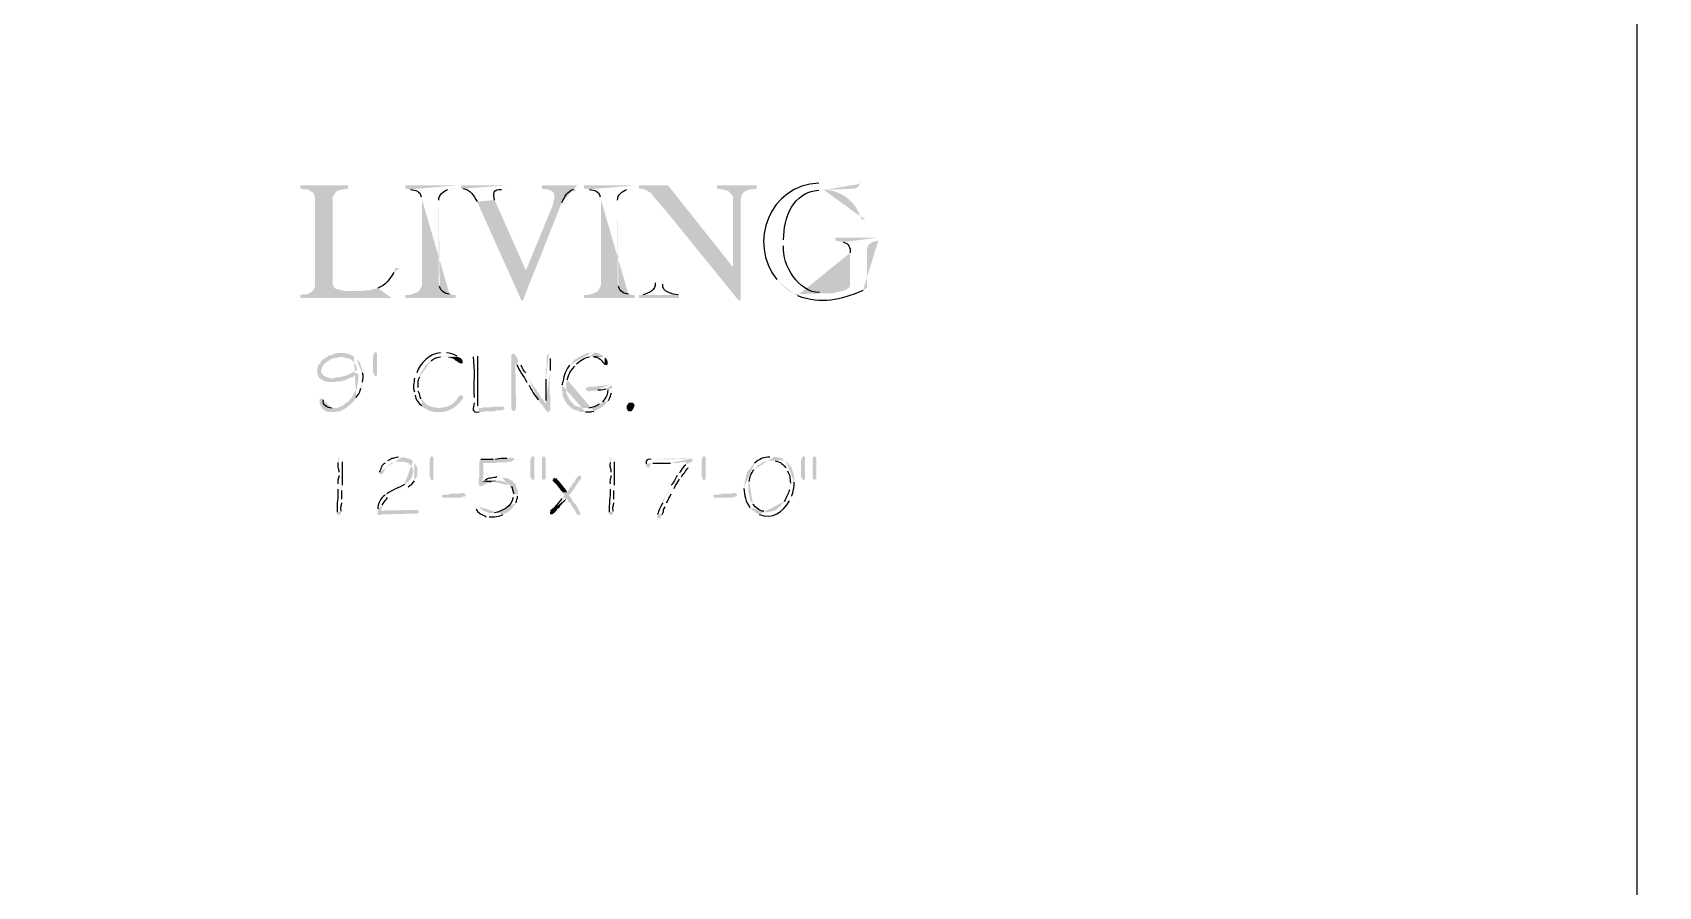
# Model space of a CAD drawing. Header units: inches. Extents: x -167 to 6071, y -6287 to -2731.
# Drawn here: x 229 to 342.4, y -5716.6 to -5657.1 of the extents above; entities that cross this region are included whole.
import ezdxf

# ---------------------------------------------------------------- set-up
doc = ezdxf.new("R2010")
doc.units = ezdxf.units.IN
doc.header["$LTSCALE"] = 96
doc.header["$MEASUREMENT"] = 0
doc.layers.add('PDF_Geometry', color=7, linetype='Continuous', true_color=0x4a4a4a)
doc.layers.add('PDF_Solid Fills', color=7, linetype='Continuous')

msp = doc.modelspace()

# ---------------------------------------------------------------- hatches: boundary and pattern name
at = {"layer": 'PDF_Solid Fills', "transparency": 33554559}
h = msp.add_hatch(color=256, dxfattribs=at)
h.paths.add_polyline_path([(284.06, -5667.56), (283.85, -5667.56)], flags=0)
h.paths.add_polyline_path([(280.92, -5674.28), (281.08, -5674.5), (281.13, -5674.5)], flags=0)
h.paths.add_polyline_path([(281.13, -5674.5, 0.080013), (282.14, -5675.3)], flags=0)
h.paths.add_polyline_path([(282.14, -5675.3), (284.33, -5675.24), (284.12, -5675.24), (283.9, -5675.19)], flags=0)
h.paths.add_polyline_path([(281.4, -5671.94), (281.4, -5671.51)], flags=0)
h.paths.add_polyline_path([(283.85, -5668.04), (284.12, -5668.04), (286.3, -5667.94), (286.14, -5667.94)], flags=0)
h.paths.add_polyline_path([(284.54, -5667.56, 0.007389), (286.14, -5667.94)], flags=0)
h.paths.add_polyline_path([(284.54, -5667.56), (284.28, -5667.56)], flags=0)
h = msp.add_hatch(color=256, dxfattribs=at)
h.paths.add_polyline_path([(287, -5667.56), (286.73, -5667.56), (286.62, -5667.78), (286.52, -5667.88), (286.3, -5667.94), (284.12, -5668.04), (284.22, -5668.04)], flags=0)
h.paths.add_polyline_path([(286.73, -5669.86, 0.323369), (284.22, -5668.04)], flags=0)
h.paths.add_polyline_path([(286.73, -5669.86), (286.84, -5670.07), (287.1, -5670.07)], flags=0)
for points in [[(251, -5667.72), (247.69, -5667.72), (247.69, -5667.94), (247.96, -5667.99), (248.17, -5667.99), (248.38, -5668.1), (248.54, -5668.2), (248.65, -5668.36), (248.7, -5668.52), (248.7, -5674.76), (248.65, -5674.92), (248.54, -5675.08), (251.37, -5675.08), (250.84, -5675.08), (250.57, -5675.03), (250.14, -5674.92), (250.04, -5674.82), (249.98, -5674.71), (249.93, -5674.6), (249.93, -5668.52), (250.04, -5668.36), (250.14, -5668.2), (250.25, -5668.1), (250.68, -5667.99), (251, -5667.94)], [(273.34, -5667.72), (271.32, -5667.72), (271.32, -5667.94), (271.48, -5667.94), (271.69, -5667.99), (271.9, -5668.1), (272.06, -5668.2), (272.12, -5668.2), (272.22, -5668.36), (272.44, -5668.63), (272.97, -5669.22), (278.25, -5675.72), (277.88, -5673.43)], [(279.53, -5667.72), (276.76, -5667.72), (276.76, -5667.94), (276.81, -5667.94), (277.34, -5668.04), (277.5, -5668.1), (277.66, -5668.2), (277.77, -5668.36), (277.88, -5668.52), (277.88, -5673.43), (278.25, -5675.72), (278.41, -5675.72), (278.41, -5668.63), (278.46, -5668.47), (278.52, -5668.31), (278.62, -5668.2), (278.78, -5668.1), (279, -5667.99), (279.26, -5667.99), (279.53, -5667.94)], [(250.52, -5679.4), (250.25, -5679.4), (250.14, -5679.46), (250.04, -5679.46), (249.93, -5679.51), (249.82, -5679.56), (249.66, -5679.56), (249.56, -5679.67), (249.45, -5679.72), (249.4, -5679.78), (249.29, -5679.83), (249.18, -5679.94), (249.13, -5679.99), (249.08, -5680.1), (248.97, -5680.2), (248.92, -5680.31), (248.86, -5680.47), (248.86, -5680.84), (248.97, -5681.06), (249.02, -5681.16), (249.93, -5681.16), (249.77, -5681.16), (249.66, -5681.11), (249.56, -5681.11), (249.45, -5681.06), (249.34, -5681), (249.29, -5680.95), (249.18, -5680.84), (249.13, -5680.74), (249.13, -5680.63), (249.18, -5680.52), (249.18, -5680.42), (249.29, -5680.26), (249.34, -5680.15), (249.45, -5680.1), (249.56, -5679.99), (249.66, -5679.94), (249.72, -5679.88), (249.82, -5679.83), (249.93, -5679.78), (250.04, -5679.78), (250.14, -5679.72), (250.3, -5679.72), (250.41, -5679.67), (251.42, -5679.67), (251.32, -5679.62), (251.26, -5679.56), (251.16, -5679.51), (251.05, -5679.46), (250.89, -5679.46), (250.78, -5679.4), (250.68, -5679.4)], [(253.02, -5679.62), (253.02, -5680.95), (252.92, -5681), (252.81, -5680.95), (252.81, -5680.84), (252.76, -5680.79), (252.76, -5679.62), (252.81, -5679.46), (252.81, -5679.4), (252.92, -5679.35), (253.02, -5679.4)], [(258.68, -5679.67), (257.66, -5679.67), (257.93, -5679.67), (258.04, -5679.72), (258.14, -5679.72), (258.2, -5679.78), (258.3, -5679.78), (258.41, -5679.83), (258.52, -5679.94), (258.62, -5679.99), (258.68, -5680.04), (258.89, -5680.15), (259, -5680.1), (259, -5679.94), (258.94, -5679.83), (258.89, -5679.78), (258.78, -5679.72)], [(262.52, -5679.46), (262.41, -5679.51), (262.41, -5683.3), (262.46, -5683.4), (262.57, -5683.46), (262.68, -5683.4), (262.68, -5683.35), (262.73, -5683.24), (262.68, -5680.04), (262.89, -5679.94), (262.84, -5679.83), (262.78, -5679.72), (262.73, -5679.62), (262.68, -5679.56), (262.62, -5679.46)], [(251.26, -5680.79), (251.16, -5680.84), (251.05, -5680.9), (250.94, -5680.95), (250.84, -5681), (250.73, -5681), (250.62, -5681.06), (250.52, -5681.06), (250.36, -5681.11), (250.14, -5681.11), (250.04, -5681.16), (249.02, -5681.16), (249.13, -5681.22), (249.18, -5681.27), (249.29, -5681.32), (249.34, -5681.38), (249.5, -5681.38), (249.61, -5681.43), (250.14, -5681.43), (250.25, -5681.38), (250.52, -5681.38), (250.62, -5681.32), (250.73, -5681.32), (250.84, -5681.27), (250.89, -5681.27), (251.1, -5681.16), (251.21, -5681.11), (251.32, -5681.11), (251.42, -5681), (251.53, -5680.95), (251.64, -5680.9), (251.69, -5680.84)], [(258.89, -5682.34), (258.78, -5682.39), (258.68, -5682.5), (258.62, -5682.6), (258.57, -5682.71), (258.46, -5682.76), (258.46, -5682.82), (258.36, -5682.87), (258.25, -5682.98), (258.14, -5683.03), (258.04, -5683.08), (257.93, -5683.14), (257.82, -5683.14), (257.72, -5683.19), (257.61, -5683.19), (257.45, -5683.24), (256.33, -5683.24), (256.44, -5683.3), (256.54, -5683.35), (256.6, -5683.4), (256.76, -5683.46), (256.86, -5683.46), (256.97, -5683.51), (257.66, -5683.51), (257.77, -5683.46), (257.88, -5683.46), (257.98, -5683.4), (258.09, -5683.4), (258.14, -5683.35), (258.25, -5683.3), (258.36, -5683.24), (258.41, -5683.19), (258.52, -5683.14), (258.73, -5682.92), (258.78, -5682.87), (258.89, -5682.76), (258.94, -5682.66), (259, -5682.6), (259.05, -5682.5), (259, -5682.39)], [(261.72, -5683.14), (261.08, -5683.14), (261.02, -5683.19), (260.44, -5683.19), (260.33, -5683.24), (260.06, -5683.24), (261.93, -5683.24), (261.88, -5683.14), (261.82, -5683.14)], [(270.68, -5683.46), (270.57, -5683.46), (270.52, -5683.4), (270.46, -5683.3), (270.46, -5683.08), (270.52, -5682.98), (270.62, -5682.87), (270.89, -5682.87), (270.94, -5682.92), (271, -5683.03), (271, -5683.08), (270.94, -5683.24), (270.89, -5683.3), (270.89, -5683.35), (270.78, -5683.46)], [(256.97, -5686.87), (256.97, -5688.2), (256.86, -5688.26), (256.76, -5688.2), (256.76, -5688.1), (256.7, -5688.04), (256.7, -5686.87), (256.76, -5686.71), (256.76, -5686.66), (256.86, -5686.6), (256.97, -5686.66)], [(263.9, -5686.6), (263.8, -5686.66), (263.8, -5686.71), (263.74, -5686.87), (263.74, -5688.04), (263.8, -5688.1), (263.8, -5688.2), (263.9, -5688.26), (264.01, -5688.2), (264.01, -5686.66)], [(264.65, -5686.6), (264.54, -5686.71), (264.54, -5688.1), (264.6, -5688.2), (264.65, -5688.26), (264.76, -5688.2), (264.81, -5688.15), (264.81, -5686.76), (264.76, -5686.66)], [(275.96, -5686.87), (275.96, -5688.2), (275.85, -5688.26), (275.74, -5688.2), (275.74, -5688.1), (275.69, -5688.04), (275.69, -5686.87), (275.74, -5686.71), (275.74, -5686.66), (275.85, -5686.6), (275.96, -5686.66)], [(282.78, -5686.6), (282.68, -5686.66), (282.68, -5686.71), (282.62, -5686.87), (282.62, -5688.04), (282.68, -5688.1), (282.68, -5688.2), (282.78, -5688.26), (282.89, -5688.2), (282.89, -5686.66)], [(283.53, -5686.6), (283.42, -5686.71), (283.42, -5688.1), (283.48, -5688.2), (283.53, -5688.26), (283.64, -5688.2), (283.69, -5688.15), (283.69, -5686.76), (283.64, -5686.66)], [(267.16, -5687.94), (267.1, -5687.99), (267.05, -5687.99), (267, -5688.1), (266.89, -5688.2), (266.84, -5688.36), (266.78, -5688.42), (266.68, -5688.52), (266.57, -5688.74), (266.46, -5688.84), (266.41, -5688.95), (266.36, -5689), (266.3, -5689.11), (265.98, -5689.11), (266.09, -5689.32), (266.09, -5689.38), (265.98, -5689.48), (266.25, -5689.54), (266.3, -5689.59), (266.41, -5689.8), (266.52, -5689.86), (266.68, -5690.18), (266.78, -5690.28), (266.84, -5690.39), (266.94, -5690.55), (267, -5690.66), (267.05, -5690.71), (267.16, -5690.71), (267.21, -5690.6), (267.21, -5690.55), (267.1, -5690.34), (267, -5690.18), (267, -5690.12), (266.94, -5690.07), (266.89, -5689.96), (266.84, -5689.91), (266.73, -5689.8), (266.62, -5689.59), (266.52, -5689.43), (266.41, -5689.32), (266.52, -5689.22), (266.62, -5689.11), (266.68, -5689), (266.78, -5688.9), (266.89, -5688.68), (266.94, -5688.63), (267, -5688.52), (267.05, -5688.47), (267.1, -5688.36), (267.21, -5688.26), (267.26, -5688.15), (267.26, -5687.99)], [(260.49, -5688.31), (260.38, -5688.36), (260.97, -5688.42), (261.08, -5688.36), (261.24, -5688.36), (261.34, -5688.31), (261.5, -5688.31)], [(259.05, -5689.16), (258.94, -5689.16), (258.84, -5689.22), (258.14, -5689.22), (258.04, -5689.27), (257.61, -5689.27), (257.56, -5689.38), (257.61, -5689.48), (258.89, -5689.48), (258.94, -5689.43), (259.1, -5689.43), (259.21, -5689.38), (259.21, -5689.32), (259.16, -5689.22)], [(277.98, -5689.16), (277.88, -5689.16), (277.77, -5689.22), (277.08, -5689.22), (276.97, -5689.27), (276.54, -5689.27), (276.49, -5689.38), (276.54, -5689.48), (277.82, -5689.48), (277.88, -5689.43), (278.04, -5689.43), (278.14, -5689.38), (278.14, -5689.32), (278.09, -5689.22)], [(255.8, -5690.34), (253.34, -5690.39), (253.08, -5690.39), (253.08, -5690.71), (253.29, -5690.71), (253.34, -5690.66), (255.74, -5690.6), (255.8, -5690.6), (255.9, -5690.55), (255.96, -5690.5), (255.9, -5690.39), (255.9, -5690.34)]]:
    msp.add_hatch(color=256, dxfattribs=at).paths.add_polyline_path(points)
h = msp.add_hatch(color=256, dxfattribs=at)
h.paths.add_polyline_path([(258.52, -5667.72), (255, -5667.72), (255, -5667.94), (255.1, -5667.94), (255.37, -5667.99)], flags=0)
h.paths.add_polyline_path([(256.12, -5668.52), (256.17, -5668.74), (256.17, -5674.66), (256.12, -5674.82), (255.9, -5675.14), (255.74, -5675.19), (255.53, -5675.3), (255.26, -5675.35), (255, -5675.35), (255, -5675.56), (258.52, -5675.56), (258.52, -5675.35), (258.36, -5675.35), (258.09, -5675.3)], flags=0)
h.paths.add_polyline_path([(257.4, -5674.76), (257.34, -5674.55), (257.34, -5668.74)], flags=0)
h.paths.add_polyline_path([(257.98, -5667.99), (258.25, -5667.99), (258.52, -5667.94)], flags=0)
h = msp.add_hatch(color=256, dxfattribs=at)
h.paths.add_polyline_path([(262.04, -5667.72), (258.89, -5667.72), (258.89, -5667.94), (259.05, -5667.94)], flags=0)
h.paths.add_polyline_path([(260.01, -5668.84), (263.1, -5675.72), (263.42, -5673.64), (261.24, -5668.74)], flags=0)
h.paths.add_polyline_path([(261.72, -5667.99), (262.04, -5667.94)], flags=0)
h = msp.add_hatch(color=256, dxfattribs=at)
h.paths.add_polyline_path([(267, -5667.72), (264.54, -5667.72), (264.54, -5667.94), (264.76, -5667.99), (264.97, -5667.99), (265.18, -5668.1), (265.34, -5668.2), (265.4, -5668.42), (265.4, -5668.63), (265.34, -5668.84), (265.29, -5669.11), (263.42, -5673.64), (263.1, -5675.72), (263.21, -5675.72), (265.93, -5668.9)], flags=0)
h.paths.add_polyline_path([(266.78, -5667.99), (267, -5667.94)], flags=0)
h = msp.add_hatch(color=256, dxfattribs=at)
h.paths.add_polyline_path([(271, -5667.72), (267.48, -5667.72), (267.48, -5667.94), (267.58, -5667.94), (267.85, -5667.99)], flags=0)
h.paths.add_polyline_path([(268.6, -5668.52), (268.65, -5668.74), (268.65, -5674.66), (268.6, -5674.82), (268.38, -5675.14), (268.22, -5675.19), (268.01, -5675.3), (267.74, -5675.35), (267.48, -5675.35), (267.48, -5675.56), (271, -5675.56), (271, -5675.35), (270.84, -5675.35), (270.57, -5675.3)], flags=0)
h.paths.add_polyline_path([(269.88, -5674.76), (269.82, -5674.55), (269.82, -5668.74)], flags=0)
h.paths.add_polyline_path([(270.46, -5667.99), (270.73, -5667.99), (271, -5667.94)], flags=0)
h = msp.add_hatch(color=256, dxfattribs=at)
h.paths.add_polyline_path([(272.44, -5668.63), (272.44, -5674.5)], flags=0)
h.paths.add_polyline_path([(271.58, -5675.35), (271.32, -5675.35), (271.32, -5675.56), (274.09, -5675.56), (274.09, -5675.35), (274.04, -5675.35)], flags=0)
h.paths.add_polyline_path([(272.97, -5674.6), (272.97, -5669.22)], flags=0)
h = msp.add_hatch(color=256, dxfattribs=at)
h.paths.add_polyline_path([(288.01, -5671.35), (285.02, -5671.35), (285.02, -5671.56), (285.56, -5671.67)], flags=0)
h.paths.add_polyline_path([(286.04, -5672.42), (286.04, -5674.66), (285.98, -5674.82), (285.77, -5674.98), (285.5, -5675.08), (285.24, -5675.14), (285.02, -5675.19), (284.81, -5675.24), (284.33, -5675.24), (282.14, -5675.3), (282.36, -5675.4)], flags=0)
h.paths.add_polyline_path([(286.94, -5675.03), (287.21, -5674.87), (287.21, -5672.1), (287.32, -5671.88), (287.42, -5671.78), (287.58, -5671.67), (288.01, -5671.56)], flags=0)
h = msp.add_hatch(color=256, dxfattribs=at)
h.paths.add_polyline_path([(254.62, -5673.48), (254.3, -5673.48), (254.3, -5673.54), (254.2, -5673.8)], flags=0)
h.paths.add_polyline_path([(253.08, -5674.87), (252.92, -5674.92), (252.7, -5674.98), (252.49, -5675.03), (252.22, -5675.03), (251.96, -5675.08), (248.54, -5675.08), (248.38, -5675.19), (248.17, -5675.3), (247.96, -5675.3), (247.69, -5675.35), (247.69, -5675.56), (254.04, -5675.56)], flags=0)
h = msp.add_hatch(color=256, dxfattribs=at)
h.paths.add_polyline_path([(251.42, -5679.67), (250.52, -5679.67), (250.62, -5679.67), (250.73, -5679.72), (250.84, -5679.72), (250.94, -5679.78), (251.05, -5679.78), (251.16, -5679.83), (251.26, -5679.88), (251.32, -5679.94), (251.37, -5679.99), (251.42, -5680.1), (251.53, -5680.2), (251.58, -5680.31), (251.58, -5680.42), (251.64, -5680.52), (251.58, -5680.63), (251.48, -5680.68), (251.37, -5680.74), (251.26, -5680.79), (251.69, -5680.84), (251.74, -5680.84), (251.74, -5681.38), (251.69, -5681.48), (251.69, -5681.64), (251.64, -5681.75), (251.64, -5681.86), (251.58, -5681.96), (251.53, -5682.02), (251.26, -5682.55), (251.16, -5682.6), (251.1, -5682.71), (251, -5682.82), (250.78, -5682.92), (250.73, -5683.03), (250.62, -5683.08), (250.52, -5683.14), (250.46, -5683.14), (250.36, -5683.19), (250.25, -5683.24), (249.88, -5683.24), (250.78, -5683.3), (250.84, -5683.24), (250.94, -5683.19), (251, -5683.14), (251.1, -5683.03), (251.21, -5682.98), (251.26, -5682.87), (251.37, -5682.82), (251.42, -5682.71), (251.53, -5682.6), (251.58, -5682.5)], flags=0)
h.paths.add_polyline_path([(251.9, -5681.86), (251.96, -5681.8), (251.96, -5681.7), (252.01, -5681.59), (252.01, -5681.43)], flags=0)
h.paths.add_polyline_path([(252.01, -5680.79), (252.01, -5680.52), (251.9, -5680.31), (251.9, -5680.2), (251.85, -5680.1), (251.8, -5680.04), (251.69, -5679.94), (251.58, -5679.83), (251.53, -5679.72)], flags=0)
h = msp.add_hatch(color=256, dxfattribs=at)
h.paths.add_polyline_path([(257.66, -5679.35), (257.56, -5679.35), (257.45, -5679.4)], flags=0)
h.paths.add_polyline_path([(255.8, -5680.79), (255.69, -5681), (255.64, -5681.16)], flags=0)
h.paths.add_polyline_path([(255.64, -5682.12), (255.64, -5682.23), (255.69, -5682.34)], flags=0)
h.paths.add_polyline_path([(256.17, -5683.08), (256.22, -5683.19), (256.33, -5683.24), (257.34, -5683.24), (257.24, -5683.24), (257.08, -5683.19), (256.97, -5683.19), (256.86, -5683.14), (256.76, -5683.14), (256.65, -5683.08), (256.54, -5683.03), (256.49, -5682.98), (256.38, -5682.87), (256.28, -5682.82), (256.28, -5682.76), (256.17, -5682.66), (256.12, -5682.6)], flags=0)
h.paths.add_polyline_path([(255.9, -5682.07), (255.9, -5681.8)], flags=0)
h.paths.add_polyline_path([(256.01, -5681.06), (256.01, -5680.95), (256.17, -5680.63), (256.28, -5680.52), (256.38, -5680.31), (256.44, -5680.26), (256.54, -5680.2), (256.6, -5680.1), (256.7, -5679.99), (256.81, -5679.94)], flags=0)
h.paths.add_polyline_path([(257.45, -5679.67), (258.68, -5679.67), (258.62, -5679.62)], flags=0)
h.paths.add_polyline_path([(257.88, -5679.4), (257.77, -5679.35)], flags=0)
h = msp.add_hatch(color=256, dxfattribs=at)
h.paths.add_polyline_path([(259.9, -5679.46), (259.8, -5679.51), (259.74, -5679.67)], flags=0)
h.paths.add_polyline_path([(259.8, -5682.5), (259.8, -5682.87)], flags=0)
h.paths.add_polyline_path([(260.17, -5683.51), (260.38, -5683.51), (260.54, -5683.46), (261.24, -5683.46), (261.34, -5683.4), (261.72, -5683.4), (261.82, -5683.35), (261.88, -5683.35), (261.93, -5683.24), (260.06, -5683.24), (260.06, -5683.08)], flags=0)
h.paths.add_polyline_path([(260.06, -5679.62), (260.01, -5679.51)], flags=0)
h = msp.add_hatch(color=256, dxfattribs=at)
h.paths.add_polyline_path([(262.89, -5679.94), (262.68, -5680.04), (262.68, -5680.1), (262.78, -5680.2)], flags=0)
h.paths.add_polyline_path([(263.48, -5681.43), (263.53, -5681.54), (263.64, -5681.64)], flags=0)
h.paths.add_polyline_path([(264.28, -5682.66), (264.38, -5682.82), (264.49, -5682.98), (264.81, -5682.98), (264.76, -5682.87), (264.7, -5682.82), (264.65, -5682.71), (264.6, -5682.6), (264.49, -5682.55), (264.33, -5682.23), (264.22, -5682.12), (264.12, -5681.91), (264.01, -5681.8), (263.9, -5681.59), (263.85, -5681.59), (263.8, -5681.48), (263.74, -5681.38), (263.69, -5681.32), (263.42, -5680.79)], flags=0)
h.paths.add_polyline_path([(263.1, -5680.26), (263.05, -5680.15), (263, -5680.04)], flags=0)
h = msp.add_hatch(color=256, dxfattribs=at)
h.paths.add_polyline_path([(265.02, -5679.46), (264.92, -5679.51), (264.86, -5679.67), (264.86, -5680.47), (264.81, -5680.52), (264.81, -5681.22)], flags=0)
h.paths.add_polyline_path([(264.81, -5682.71), (264.81, -5682.98), (264.49, -5682.98), (264.6, -5683.08), (264.65, -5683.19), (264.76, -5683.3), (264.81, -5683.4), (264.86, -5683.46), (264.92, -5683.51), (264.97, -5683.51), (265.08, -5683.46), (265.13, -5683.35), (265.13, -5682.39), (265.08, -5682.28), (265.08, -5681.11), (265.13, -5681), (265.13, -5680.63)], flags=0)
h.paths.add_polyline_path([(265.13, -5679.78), (265.13, -5679.51)], flags=0)
h = msp.add_hatch(color=256, dxfattribs=at)
h.paths.add_polyline_path([(268.06, -5679.35), (268.01, -5679.35), (267.9, -5679.4), (267.69, -5679.4), (267.58, -5679.46), (267.48, -5679.51), (267.37, -5679.56), (267.26, -5679.62), (267.16, -5679.67), (267.1, -5679.67), (267, -5679.78), (266.89, -5679.83), (266.78, -5679.88), (266.73, -5679.99), (266.62, -5680.1), (266.57, -5680.15), (266.46, -5680.26)], flags=0)
h.paths.add_polyline_path([(265.93, -5681.64), (265.93, -5682.02), (265.98, -5682.12), (265.98, -5682.39), (266.04, -5682.5), (266.09, -5682.6), (266.14, -5682.71), (266.2, -5682.82), (266.25, -5682.87), (266.3, -5682.98), (266.41, -5683.08), (266.52, -5683.14), (266.57, -5683.24), (266.68, -5683.3), (266.78, -5683.35), (266.89, -5683.4), (267, -5683.4), (267.1, -5683.46), (267.21, -5683.51), (267.58, -5683.51)], flags=0)
h.paths.add_polyline_path([(268.17, -5683.46), (268.28, -5683.4), (268.38, -5683.35), (268.49, -5683.3), (268.6, -5683.24), (267.32, -5683.24), (267.21, -5683.19), (267.1, -5683.14), (267, -5683.14), (266.89, -5683.08), (266.78, -5683.03), (266.73, -5682.92), (266.62, -5682.87), (266.57, -5682.82), (266.52, -5682.71), (266.46, -5682.66), (266.25, -5682.23), (266.25, -5681.48), (266.3, -5681.38), (266.3, -5681.27)], flags=0)
h.paths.add_polyline_path([(266.84, -5680.31), (266.89, -5680.26), (266.94, -5680.15)], flags=0)
h.paths.add_polyline_path([(267.85, -5679.67), (267.96, -5679.67), (268.06, -5679.62), (268.81, -5679.62), (268.76, -5679.56), (268.65, -5679.51), (268.54, -5679.46), (268.44, -5679.4), (268.33, -5679.4), (268.22, -5679.35)], flags=0)
h = msp.add_hatch(color=256, dxfattribs=at)
h.paths.add_polyline_path([(268.81, -5679.62), (268.06, -5679.62), (268.17, -5679.67)], flags=0)
h.paths.add_polyline_path([(268.92, -5680.2), (269.02, -5680.26), (269.13, -5680.2), (269.13, -5679.99), (269.02, -5679.78), (268.92, -5679.72)], flags=0)
h = msp.add_hatch(color=256, dxfattribs=at)
h.paths.add_polyline_path([(269.29, -5681.59), (268.7, -5681.7), (268.44, -5681.7), (268.33, -5681.75), (267.85, -5681.75), (267.74, -5681.8), (267.64, -5681.8), (267.58, -5681.91), (267.64, -5682.02), (267.69, -5682.02), (267.8, -5682.07), (267.9, -5682.07), (268.01, -5682.02), (268.33, -5682.02), (268.44, -5681.96)], flags=0)
h.paths.add_polyline_path([(269.02, -5681.91), (269.13, -5681.91), (269.45, -5681.86), (269.45, -5681.75), (269.4, -5681.64)], flags=0)
h = msp.add_hatch(color=256, dxfattribs=at)
h.paths.add_polyline_path([(269.45, -5681.86), (269.13, -5681.91), (269.13, -5681.96)], flags=0)
h.paths.add_polyline_path([(268.76, -5682.82), (268.65, -5682.87), (268.65, -5682.92), (268.54, -5682.98)], flags=0)
h.paths.add_polyline_path([(267.8, -5683.24), (267.64, -5683.24), (268.6, -5683.24), (268.7, -5683.19), (268.76, -5683.14), (268.86, -5683.08), (268.97, -5682.98), (269.02, -5682.87), (269.13, -5682.82), (269.18, -5682.71)], flags=0)
h.paths.add_polyline_path([(269.4, -5682.18), (269.45, -5682.07), (269.45, -5681.96)], flags=0)
h = msp.add_hatch(color=256, dxfattribs=at)
h.paths.add_polyline_path([(249.13, -5682.55), (249.08, -5682.6), (249.02, -5682.66), (249.02, -5682.92), (249.13, -5683.14), (249.18, -5683.24), (249.24, -5683.3), (249.34, -5683.35), (249.4, -5683.46), (249.5, -5683.46), (249.61, -5683.51), (250.2, -5683.51), (250.3, -5683.46), (250.46, -5683.46), (250.57, -5683.4), (250.68, -5683.35), (250.78, -5683.3), (249.88, -5683.24)], flags=0)
h.paths.add_polyline_path([(249.29, -5682.66), (249.24, -5682.55)], flags=0)
h = msp.add_hatch(color=256, dxfattribs=at)
h.paths.add_polyline_path([(250.46, -5686.71), (250.36, -5686.76), (250.3, -5686.92), (250.3, -5687.03)], flags=0)
h.paths.add_polyline_path([(250.36, -5687.72), (250.36, -5687.94)], flags=0)
h.paths.add_polyline_path([(250.3, -5688.52), (250.3, -5688.9)], flags=0)
h.paths.add_polyline_path([(250.25, -5690.5), (250.25, -5690.66), (250.36, -5690.71), (250.46, -5690.66), (250.52, -5690.6), (250.52, -5690.44)], flags=0)
h.paths.add_polyline_path([(250.57, -5689.86), (250.57, -5689.59)], flags=0)
h.paths.add_polyline_path([(250.57, -5689), (250.57, -5688.74), (250.62, -5688.63)], flags=0)
h.paths.add_polyline_path([(250.62, -5686.98), (250.62, -5686.87), (250.57, -5686.76)], flags=0)
h = msp.add_hatch(color=256, dxfattribs=at)
h.paths.add_polyline_path([(254.68, -5686.66), (254.52, -5686.66)], flags=0)
h.paths.add_polyline_path([(253.77, -5686.92), (253.72, -5686.98), (253.61, -5687.08)], flags=0)
h.paths.add_polyline_path([(253.18, -5687.72), (253.24, -5687.83), (253.34, -5687.88), (253.4, -5687.83), (253.5, -5687.72), (253.5, -5687.67), (253.56, -5687.56), (253.61, -5687.51), (253.61, -5687.46), (253.66, -5687.4), (253.77, -5687.3), (253.88, -5687.24), (253.93, -5687.14), (254.04, -5687.08), (254.09, -5687.08), (254.2, -5687.03), (254.3, -5686.98), (255.53, -5686.98), (255.48, -5686.87), (255.37, -5686.82), (255.26, -5686.76), (255.16, -5686.76), (255.05, -5686.71), (254.94, -5686.71), (254.78, -5686.66)], flags=0)
h = msp.add_hatch(color=256, dxfattribs=at)
h.paths.add_polyline_path([(262.46, -5686.71), (262.3, -5686.71), (262.09, -5686.76)], flags=0)
h.paths.add_polyline_path([(261.29, -5686.82), (261.13, -5686.82)], flags=0)
h.paths.add_polyline_path([(260.28, -5686.82), (260.22, -5686.87), (260.17, -5686.98), (260.17, -5688.04), (260.12, -5688.15), (260.12, -5688.52), (260.17, -5688.63), (260.28, -5688.68), (260.33, -5688.68), (260.44, -5688.63), (260.54, -5688.58), (260.65, -5688.52), (260.76, -5688.47), (260.86, -5688.42), (260.97, -5688.42), (260.38, -5688.36), (260.38, -5688.2), (260.44, -5688.1), (260.44, -5687.08), (261.24, -5687.08), (261.45, -5687.03), (262.09, -5687.03), (262.2, -5686.98), (262.41, -5686.98), (262.46, -5686.92), (262.52, -5686.92), (262.57, -5686.87), (262.62, -5686.87), (262.62, -5686.82), (262.57, -5686.76), (262.57, -5686.71)], flags=0)
h = msp.add_hatch(color=256, dxfattribs=at)
h.paths.add_polyline_path([(269.45, -5686.71), (269.34, -5686.76), (269.29, -5686.92), (269.29, -5687.03)], flags=0)
h.paths.add_polyline_path([(269.34, -5687.72), (269.34, -5687.94)], flags=0)
h.paths.add_polyline_path([(269.29, -5688.52), (269.29, -5688.9)], flags=0)
h.paths.add_polyline_path([(269.24, -5690.5), (269.24, -5690.66), (269.34, -5690.71), (269.45, -5690.66), (269.5, -5690.6), (269.5, -5690.44)], flags=0)
h.paths.add_polyline_path([(269.56, -5689.86), (269.56, -5689.59)], flags=0)
h.paths.add_polyline_path([(269.56, -5689), (269.56, -5688.74), (269.61, -5688.63)], flags=0)
h.paths.add_polyline_path([(269.61, -5686.98), (269.61, -5686.87), (269.56, -5686.76)], flags=0)
h = msp.add_hatch(color=256, dxfattribs=at)
h.paths.add_polyline_path([(274.84, -5686.71), (274.68, -5686.71), (274.57, -5686.76), (273.77, -5686.76), (273.66, -5686.82), (272.17, -5686.82)], flags=0)
h.paths.add_polyline_path([(271.8, -5687.14), (271.8, -5687.24), (271.85, -5687.3), (271.85, -5687.35), (271.96, -5687.4), (272.06, -5687.35), (272.06, -5687.3), (272.12, -5687.19), (272.12, -5687.14), (272.06, -5687.08), (272.28, -5687.08)], flags=0)
h.paths.add_polyline_path([(273.5, -5687.08), (274.04, -5687.08), (274.14, -5687.03), (274.68, -5687.03), (275, -5686.98), (275.05, -5686.92), (275.05, -5686.87), (275, -5686.76), (274.94, -5686.76)], flags=0)
h = msp.add_hatch(color=256, dxfattribs=at)
h.paths.add_polyline_path([(280.6, -5686.6), (280.44, -5686.66)], flags=0)
h.paths.add_polyline_path([(279.37, -5687.08), (279.26, -5687.14), (279.26, -5687.19), (279.16, -5687.3), (279.05, -5687.51), (278.94, -5687.56), (278.84, -5687.78), (278.78, -5687.94), (278.78, -5688.04), (278.73, -5688.15), (278.73, -5688.26), (278.68, -5688.36), (278.68, -5688.63), (278.62, -5688.74), (278.62, -5688.84)], flags=0)
h.paths.add_polyline_path([(279.05, -5690.18), (279.16, -5690.28), (279.16, -5690.34), (279.26, -5690.39), (279.37, -5690.44), (279.48, -5690.55), (280.28, -5690.5), (280.12, -5690.5), (280.01, -5690.44)], flags=0)
h.paths.add_polyline_path([(279.26, -5689.96), (279.21, -5689.86), (279.16, -5689.8), (279.05, -5689.59), (279.05, -5689.48), (279, -5689.38), (279, -5689.22), (278.94, -5689.11), (278.94, -5688.52), (279, -5688.36)], flags=0)
h.paths.add_polyline_path([(279.32, -5687.56), (279.53, -5687.35), (279.58, -5687.24), (279.69, -5687.19), (279.8, -5687.14), (279.85, -5687.08), (279.96, -5687.03), (280.06, -5686.98), (280.17, -5686.98), (280.33, -5686.92), (280.54, -5686.92), (281.45, -5686.87), (281.4, -5686.82), (281.29, -5686.76), (281.18, -5686.71), (281.08, -5686.71), (280.97, -5686.66), (280.7, -5686.66)], flags=0)
h = msp.add_hatch(color=256, dxfattribs=at)
h.paths.add_polyline_path([(255.53, -5686.98), (254.68, -5686.98), (254.89, -5686.98), (255, -5687.03), (255.1, -5687.03), (255.21, -5687.08), (255.32, -5687.14), (255.32, -5687.19), (255.42, -5687.24), (255.53, -5687.46), (255.53, -5687.56), (255.58, -5687.67), (255.53, -5687.78), (255.53, -5687.88), (255.42, -5688.1), (255.42, -5688.15), (255.32, -5688.26), (255.26, -5688.31), (255.16, -5688.42), (255.05, -5688.47), (255.05, -5688.52), (254.94, -5688.58)], flags=0)
h.paths.add_polyline_path([(253.72, -5689.22), (253.66, -5689.22), (253.61, -5689.32)], flags=0)
h.paths.add_polyline_path([(253.08, -5690.28), (253.08, -5690.39), (253.34, -5690.39), (253.34, -5690.28), (253.4, -5690.12), (253.4, -5690.02)], flags=0)
h.paths.add_polyline_path([(253.77, -5689.48), (253.88, -5689.43), (253.98, -5689.38), (254.09, -5689.27), (254.2, -5689.27), (254.41, -5689.16), (254.46, -5689.11), (254.62, -5689.06), (254.73, -5689), (254.89, -5688.9), (255, -5688.84), (255.1, -5688.79), (255.21, -5688.74)], flags=0)
h.paths.add_polyline_path([(255.64, -5688.31), (255.69, -5688.2), (255.74, -5688.15), (255.85, -5687.94), (255.85, -5687.46), (255.8, -5687.3), (255.74, -5687.24), (255.64, -5687.03)], flags=0)
h = msp.add_hatch(color=256, dxfattribs=at)
h.paths.add_polyline_path([(275, -5686.98), (274.68, -5687.03), (274.62, -5687.08), (274.57, -5687.19)], flags=0)
h.paths.add_polyline_path([(274.14, -5687.78), (274.09, -5687.88), (273.98, -5687.94)], flags=0)
h.paths.add_polyline_path([(273.56, -5688.63), (273.34, -5689.06), (273.29, -5689.16), (273.24, -5689.22), (273.24, -5689.27), (273.18, -5689.38), (273.13, -5689.48), (273.02, -5689.59), (272.97, -5689.75), (272.97, -5689.86)], flags=0)
h.paths.add_polyline_path([(272.6, -5690.66), (272.6, -5690.92), (272.81, -5690.92), (272.81, -5690.87), (272.92, -5690.71), (272.92, -5690.66)], flags=0)
h.paths.add_polyline_path([(273.13, -5690.12), (273.18, -5689.96), (273.24, -5689.86)], flags=0)
h.paths.add_polyline_path([(273.56, -5689.22), (273.72, -5688.9), (273.77, -5688.84)], flags=0)
h.paths.add_polyline_path([(274.14, -5688.2), (274.2, -5688.15), (274.25, -5688.04)], flags=0)
h.paths.add_polyline_path([(274.73, -5687.4), (274.84, -5687.3), (274.89, -5687.14), (274.94, -5687.08)], flags=0)
h = msp.add_hatch(color=256, dxfattribs=at)
h.paths.add_polyline_path([(281.45, -5686.87), (280.54, -5686.92), (280.81, -5686.92)], flags=0)
h.paths.add_polyline_path([(281.56, -5687.4), (281.66, -5687.62)], flags=0)
h.paths.add_polyline_path([(281.88, -5688.47), (281.82, -5688.58), (281.82, -5688.95)], flags=0)
h.paths.add_polyline_path([(281.45, -5689.75), (281.4, -5689.86), (281.29, -5689.91), (281.24, -5690.02), (281.13, -5690.12), (281.02, -5690.18), (280.97, -5690.28), (280.86, -5690.34), (280.76, -5690.39), (280.6, -5690.44), (280.49, -5690.44), (280.38, -5690.5), (280.28, -5690.5), (279.48, -5690.55), (279.58, -5690.6), (279.69, -5690.66)], flags=0)
h.paths.add_polyline_path([(281.82, -5689.7), (281.98, -5689.38)], flags=0)
h.paths.add_polyline_path([(282.14, -5688.42), (282.14, -5688.04), (282.09, -5687.88), (282.09, -5687.78), (281.98, -5687.56), (281.98, -5687.46), (281.93, -5687.35), (281.88, -5687.3), (281.77, -5687.19), (281.72, -5687.08), (281.66, -5687.03), (281.56, -5686.92)], flags=0)
h = msp.add_hatch(color=256, dxfattribs=at)
h.paths.add_polyline_path([(261.56, -5688.04), (261.4, -5688.04)], flags=0)
h.paths.add_polyline_path([(260.6, -5688.26), (260.49, -5688.31), (261.66, -5688.31), (261.77, -5688.36), (261.88, -5688.36), (261.98, -5688.42), (262.09, -5688.47), (262.2, -5688.52), (262.25, -5688.58), (262.3, -5688.58), (262.41, -5688.68)], flags=0)
h.paths.add_polyline_path([(262.57, -5689.22), (262.57, -5689.27), (262.52, -5689.38), (262.52, -5689.48)], flags=0)
h.paths.add_polyline_path([(261.24, -5690.55), (261.02, -5690.55), (262.04, -5690.55), (262.14, -5690.5), (262.25, -5690.44), (262.46, -5690.23), (262.52, -5690.12), (262.62, -5690.02), (262.68, -5689.96), (262.73, -5689.86)], flags=0)
h.paths.add_polyline_path([(262.84, -5689.38), (262.84, -5688.95), (262.73, -5688.74), (262.73, -5688.63), (262.68, -5688.52), (262.57, -5688.47), (262.52, -5688.36), (262.46, -5688.31), (262.36, -5688.26), (262.25, -5688.2), (262.2, -5688.15), (262.09, -5688.15), (261.93, -5688.1), (261.82, -5688.1), (261.72, -5688.04)], flags=0)
h = msp.add_hatch(color=256, dxfattribs=at)
h.paths.add_polyline_path([(265.4, -5688.1), (265.34, -5688.15), (265.29, -5688.26), (265.29, -5688.31), (265.34, -5688.36), (265.61, -5688.63), (265.66, -5688.74), (265.77, -5688.84), (265.82, -5688.95), (265.93, -5689.06), (265.98, -5689.11), (266.3, -5689.11), (266.25, -5689.06)], flags=0)
h.paths.add_polyline_path([(265.5, -5688.15), (265.45, -5688.15)], flags=0)
h = msp.add_hatch(color=256, dxfattribs=at)
h.paths.add_polyline_path([(260.06, -5690.12), (260.01, -5690.12), (259.96, -5690.23), (259.96, -5690.28)], flags=0)
h.paths.add_polyline_path([(260.65, -5690.82), (260.86, -5690.82)], flags=0)
h.paths.add_polyline_path([(261.82, -5690.66), (261.93, -5690.6), (262.04, -5690.55), (260.81, -5690.55), (260.7, -5690.5), (260.6, -5690.44), (260.54, -5690.44), (260.44, -5690.39), (260.33, -5690.34), (260.28, -5690.23), (260.22, -5690.23), (260.17, -5690.12)], flags=0)
h = msp.add_hatch(color=256, dxfattribs=at)
h.paths.add_polyline_path([(265.98, -5689.48), (265.93, -5689.54)], flags=0)
h.paths.add_polyline_path([(265.13, -5690.44), (265.08, -5690.55), (265.13, -5690.66), (265.24, -5690.66), (265.34, -5690.6), (265.45, -5690.5), (265.56, -5690.39), (265.61, -5690.28), (265.72, -5690.23), (265.77, -5690.18), (265.82, -5690.07), (265.93, -5689.96), (265.98, -5689.86), (266.09, -5689.8), (266.2, -5689.64), (266.25, -5689.54)], flags=0)

# ---------------------------------------------------------------- linework, layer by layer
at = {"layer": 'PDF_Geometry', "color": 7}
msp.add_lwpolyline([(196.92, -5818.6), (196.92, -5581.11), (340.92, -5581.11), (340.92, -5745.59), (407.42, -5745.59), (407.42, -5734.07), (411.42, -5734.07), (411.42, -5730.6), (407.42, -5730.6), (407.42, -5714.6), (396.44, -5714.6), (396.44, -5718.07), (403.9, -5718.07), (403.9, -5742.07)], dxfattribs=at)
at = {"layer": 'PDF_Geometry'}
for points in [[(283.85, -5667.56), (280.45, -5667.66), (278.87, -5671.73), (280.92, -5674.28)], [(255.37, -5667.99), (255.75, -5668.06), (256.01, -5668.09), (256.12, -5668.52)], [(257.34, -5668.74), (257.31, -5668.37), (257.68, -5668.11), (257.98, -5667.99)], [(259.05, -5667.94), (259.53, -5668.01), (259.81, -5668.44), (260.01, -5668.84)], [(261.24, -5668.74), (261.09, -5668.29), (261.15, -5667.95), (261.72, -5667.99)], [(265.93, -5668.9), (266.14, -5668.54), (266.31, -5668.06), (266.78, -5667.99)], [(267.85, -5667.99), (268.23, -5668.06), (268.49, -5668.09), (268.6, -5668.52)], [(269.82, -5668.74), (269.79, -5668.37), (270.16, -5668.11), (270.46, -5667.99)], [(281.4, -5671.51), (281.4, -5669.94), (282.05, -5668.19), (283.85, -5668.04)], [(283.9, -5675.19), (282.45, -5675.18), (281.28, -5673.28), (281.4, -5671.94)], [(285.56, -5671.67), (285.95, -5671.76), (286.07, -5672.04), (286.04, -5672.42)], [(254.2, -5673.8), (253.89, -5674.25), (253.65, -5674.72), (253.08, -5674.87)], [(258.09, -5675.3), (257.78, -5675.27), (257.47, -5675.07), (257.4, -5674.76)], [(270.57, -5675.3), (270.26, -5675.27), (269.95, -5675.07), (269.88, -5674.76)], [(272.44, -5674.5), (272.48, -5675.04), (272.04, -5675.22), (271.58, -5675.35)], [(274.04, -5675.35), (273.63, -5675.29), (272.89, -5675.18), (272.97, -5674.6)], [(282.36, -5675.4), (284.1, -5675.99), (285.29, -5675.72), (286.94, -5675.03)], [(257.45, -5679.4), (256.7, -5679.45), (256.04, -5680.1), (255.8, -5680.79)], [(256.81, -5679.94), (257.21, -5679.69), (257.02, -5679.78), (257.45, -5679.67)], [(258.62, -5679.62), (258.41, -5679.5), (258.12, -5679.37), (257.88, -5679.4)], [(259.74, -5679.67), (259.85, -5680.55), (259.77, -5681.58), (259.8, -5682.5)], [(260.06, -5683.08), (260.06, -5681.93), (260.06, -5680.77), (260.06, -5679.62)], [(265.13, -5680.63), (265.13, -5680.34), (265.13, -5680.06), (265.13, -5679.78)], [(266.94, -5680.15), (267.21, -5679.96), (267.51, -5679.71), (267.85, -5679.67)], [(268.17, -5679.67), (268.5, -5679.67), (268.74, -5679.95), (268.92, -5680.2)], [(252.01, -5681.43), (252.02, -5681.23), (252.15, -5680.99), (252.01, -5680.79)], [(255.64, -5681.16), (255.64, -5681.47), (255.49, -5681.82), (255.64, -5682.12)], [(255.9, -5681.8), (255.92, -5681.34), (255.84, -5681.48), (256.01, -5681.06)], [(262.78, -5680.2), (262.93, -5680.64), (263.29, -5681.01), (263.48, -5681.43)], [(263.42, -5680.79), (263.22, -5680.61), (263.19, -5680.51), (263.1, -5680.26)], [(266.46, -5680.26), (266.05, -5680.88), (266.12, -5680.94), (265.93, -5681.64)], [(266.3, -5681.27), (266.54, -5680.61), (266.37, -5680.88), (266.84, -5680.31)], [(251.58, -5682.5), (251.85, -5682.1), (251.75, -5682.33), (251.9, -5681.86)], [(256.12, -5682.6), (255.88, -5682.18), (256.14, -5682.49), (255.9, -5682.07)], [(263.64, -5681.64), (263.78, -5681.94), (264.06, -5682.42), (264.28, -5682.66)], [(264.81, -5681.22), (264.81, -5681.71), (264.81, -5682.21), (264.81, -5682.71)], [(268.44, -5681.96), (268.83, -5681.99), (268.76, -5681.91), (269.02, -5681.91)], [(269.13, -5681.96), (269.06, -5682.57), (269.03, -5682.41), (268.76, -5682.82)], [(269.18, -5682.71), (269.38, -5682.38), (269.29, -5682.41), (269.4, -5682.18)], [(249.88, -5683.24), (249.54, -5683.25), (249.23, -5683.04), (249.29, -5682.66)], [(255.69, -5682.34), (255.72, -5682.64), (255.93, -5682.93), (256.17, -5683.08)], [(259.8, -5682.87), (259.75, -5683.26), (259.57, -5683.59), (260.17, -5683.51)], [(268.54, -5682.98), (268.3, -5683.1), (268.08, -5683.23), (267.8, -5683.24)], [(267.58, -5683.51), (268.04, -5683.54), (267.89, -5683.47), (268.17, -5683.46)], [(254.52, -5686.66), (254.12, -5686.77), (254.14, -5686.7), (253.77, -5686.92)], [(261.13, -5686.82), (260.85, -5686.82), (260.56, -5686.82), (260.28, -5686.82)], [(262.09, -5686.76), (261.65, -5686.75), (261.68, -5686.76), (261.29, -5686.82)], [(272.17, -5686.82), (271.92, -5686.8), (271.76, -5686.8), (271.8, -5687.14)], [(280.44, -5686.66), (280.01, -5686.65), (279.69, -5686.81), (279.37, -5687.08)], [(250.3, -5687.03), (250.26, -5687.59), (250.38, -5687.33), (250.36, -5687.72)], [(250.36, -5687.94), (250.38, -5688.27), (250.27, -5688.01), (250.3, -5688.52)], [(250.62, -5688.63), (250.62, -5688.08), (250.62, -5687.53), (250.62, -5686.98)], [(253.61, -5687.08), (253.3, -5687.19), (253.33, -5687.49), (253.18, -5687.72)], [(269.29, -5687.03), (269.25, -5687.59), (269.37, -5687.33), (269.34, -5687.72)], [(269.34, -5687.94), (269.36, -5688.27), (269.26, -5688.01), (269.29, -5688.52)], [(269.61, -5688.63), (269.61, -5688.08), (269.61, -5687.53), (269.61, -5686.98)], [(272.28, -5687.08), (272.69, -5687.08), (273.09, -5687.08), (273.5, -5687.08)], [(273.98, -5687.94), (273.86, -5688.13), (273.71, -5688.49), (273.56, -5688.63)], [(274.57, -5687.19), (274.45, -5687.29), (274.19, -5687.63), (274.14, -5687.78)], [(274.25, -5688.04), (274.43, -5687.85), (274.57, -5687.62), (274.73, -5687.4)], [(279, -5688.36), (279.02, -5688.08), (279.14, -5687.79), (279.32, -5687.56)], [(280.81, -5686.92), (281.34, -5687.09), (281.15, -5687.01), (281.56, -5687.4)], [(281.66, -5687.62), (281.85, -5687.91), (281.84, -5688.11), (281.88, -5688.47)], [(250.3, -5688.9), (250.34, -5689.52), (250.22, -5689.87), (250.25, -5690.5)], [(250.57, -5689.59), (250.57, -5689.39), (250.57, -5689.2), (250.57, -5689)], [(254.94, -5688.58), (254.55, -5688.8), (254.09, -5688.95), (253.72, -5689.22)], [(255.21, -5688.74), (255.36, -5688.61), (255.56, -5688.51), (255.64, -5688.31)], [(261.4, -5688.04), (261.14, -5688.15), (260.84, -5688.08), (260.6, -5688.26)], [(262.41, -5688.68), (262.5, -5688.85), (262.48, -5689.05), (262.57, -5689.22)], [(266.25, -5689.06), (266.02, -5688.74), (265.76, -5688.45), (265.5, -5688.15)], [(269.29, -5688.9), (269.32, -5689.52), (269.2, -5689.87), (269.24, -5690.5)], [(269.56, -5689.59), (269.56, -5689.39), (269.56, -5689.2), (269.56, -5689)], [(273.77, -5688.84), (273.93, -5688.5), (273.94, -5688.5), (274.14, -5688.2)], [(278.62, -5688.84), (278.69, -5689.33), (278.74, -5689.76), (279.05, -5690.18)], [(281.82, -5688.95), (281.69, -5689.23), (281.61, -5689.46), (281.45, -5689.75)], [(281.98, -5689.38), (282.03, -5689.08), (282.18, -5688.76), (282.14, -5688.42)], [(250.52, -5690.44), (250.49, -5689.98), (250.55, -5690.14), (250.57, -5689.86)], [(253.61, -5689.32), (253.29, -5689.47), (253.08, -5689.95), (253.08, -5690.28)], [(253.4, -5690.02), (253.53, -5689.68), (253.67, -5689.66), (253.77, -5689.48)], [(262.52, -5689.48), (262.46, -5690.1), (261.78, -5690.42), (261.24, -5690.55)], [(262.73, -5689.86), (262.75, -5689.69), (262.84, -5689.54), (262.84, -5689.38)], [(265.93, -5689.54), (265.87, -5689.67), (265.24, -5690.39), (265.13, -5690.44)], [(269.5, -5690.44), (269.47, -5689.98), (269.54, -5690.14), (269.56, -5689.86)], [(272.97, -5689.86), (272.81, -5690.11), (272.7, -5690.37), (272.6, -5690.66)], [(272.92, -5690.66), (273.15, -5690.24), (272.89, -5690.54), (273.13, -5690.12)], [(273.24, -5689.86), (273.34, -5689.64), (273.45, -5689.43), (273.56, -5689.22)], [(280.01, -5690.44), (279.71, -5690.44), (279.46, -5690.16), (279.26, -5689.96)], [(279.69, -5690.66), (280.68, -5691.02), (281.31, -5690.5), (281.82, -5689.7)], [(259.96, -5690.28), (260.06, -5690.61), (260.38, -5690.67), (260.65, -5690.82)], [(260.86, -5690.82), (261.2, -5690.82), (261.53, -5690.84), (261.82, -5690.66)]]:
    msp.add_open_spline(points, degree=3, dxfattribs=at)

doc.saveas('drawing.dxf')
